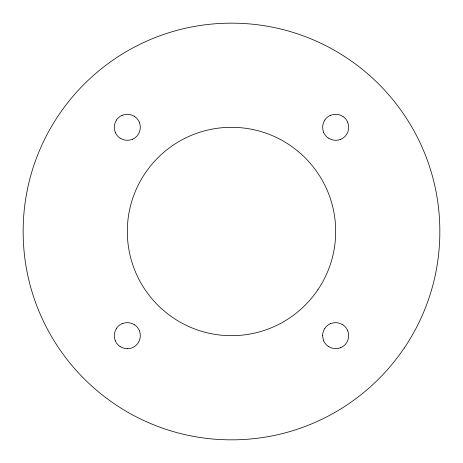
<?xml version="1.0" encoding="UTF-8"?>
<svg xmlns="http://www.w3.org/2000/svg" width="463" height="463" viewBox="0 0 463 463"><rect width="100%" height="100%" fill="white"/><g stroke="black" fill="none" stroke-linecap="round" stroke-linejoin="round"><path stroke-width="0.69" d="M139.305 330.64A12.97 12.97 0 0 1 138.107 342.95A13.062 13.062 0 0 1 132.377 347.672A12.958 12.958 0 0 1 127.308 348.691M127.383 348.662A12.97 12.97 0 0 1 120.096 346.434M119.969 346.469A13.062 13.062 0 0 1 115.246 340.739M116.45 328.336A13.062 13.062 0 0 1 122.18 323.614M134.588 324.818A13.062 13.062 0 0 1 139.305 330.547M115.31 340.739A12.97 12.97 0 0 1 116.514 328.429M122.238 323.672A12.964 12.964 0 0 1 134.548 324.876M347.667 330.64A12.97 12.97 0 0 1 346.469 342.95A13.062 13.062 0 0 1 340.739 347.672M340.774 347.638A12.97 12.97 0 0 1 328.464 346.434M323.776 340.739A12.97 12.97 0 0 1 322.757 335.669M328.331 346.469A13.062 13.062 0 0 1 323.614 340.739M324.818 328.336A13.062 13.062 0 0 1 330.541 323.614M342.95 324.818A13.062 13.062 0 0 1 347.667 330.547M322.647 335.669A12.964 12.964 0 0 1 324.87 328.389M330.599 323.672A12.964 12.964 0 0 1 342.909 324.876M139.305 122.284A12.964 12.964 0 0 1 138.107 134.594A13.057 13.057 0 0 1 132.377 139.311M132.412 139.276A12.964 12.964 0 0 1 120.108 138.078M119.975 138.107A13.057 13.057 0 0 1 115.258 132.383M116.462 119.981A13.057 13.057 0 0 1 122.191 115.264M134.588 116.462A13.057 13.057 0 0 1 139.305 122.191M115.31 132.383A12.964 12.964 0 0 1 116.508 120.073M122.238 115.316A12.97 12.97 0 0 1 134.548 116.514M347.672 122.29A12.964 12.964 0 0 1 346.469 134.594A13.057 13.057 0 0 1 340.739 139.311M340.774 139.276A12.964 12.964 0 0 1 328.47 138.078M328.342 138.107A13.057 13.057 0 0 1 323.625 132.383M324.823 119.975A13.057 13.057 0 0 1 330.553 115.258M342.95 116.462A13.057 13.057 0 0 1 347.672 122.191M323.672 132.383A12.964 12.964 0 0 1 324.87 120.073M330.599 115.316A12.97 12.97 0 0 1 342.909 116.514M317.89 289.745A103.729 103.729 0 0 0 335.669 231.5A103.729 103.729 0 0 0 327.486 190.947A104.476 104.476 0 0 0 289.745 145.122A103.724 103.724 0 0 0 231.5 127.331A103.729 103.729 0 0 0 190.953 135.509A104.476 104.476 0 0 0 145.122 173.255A103.724 103.724 0 0 0 127.331 231.5A103.724 103.724 0 0 0 135.514 272.047A104.476 104.476 0 0 0 173.26 317.878A103.729 103.729 0 0 0 231.5 335.669A103.724 103.724 0 0 0 272.053 327.486A104.476 104.476 0 0 0 317.878 289.74M404.274 347.997A207.453 207.453 0 0 0 439.838 231.5A207.447 207.447 0 0 0 423.477 150.4A208.952 208.952 0 0 0 347.985 58.743A207.453 207.453 0 0 0 231.5 23.162A207.453 207.453 0 0 0 150.4 39.523A208.958 208.958 0 0 0 58.743 115.015A207.447 207.447 0 0 0 23.162 231.5A207.453 207.453 0 0 0 39.523 312.6A208.952 208.952 0 0 0 115.015 404.257A207.453 207.453 0 0 0 231.5 439.838A207.453 207.453 0 0 0 312.6 423.477A208.952 208.952 0 0 0 404.257 347.985"/></g></svg>
